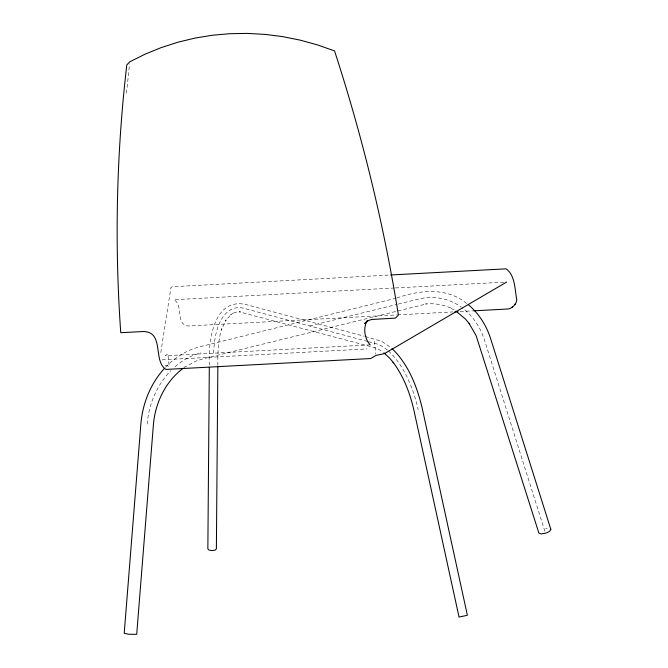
<?xml version="1.0" encoding="UTF-8"?>
<svg xmlns="http://www.w3.org/2000/svg" width="668" height="668" viewBox="0 0 668 668"><rect width="100%" height="100%" fill="white"/><g stroke="black" fill="none" stroke-linecap="round" stroke-linejoin="round"><path stroke-width="0.5" stroke-dasharray="3.34 2.5" d="M209.326 365.271C208.09 343.168 212.75 297.644 245.465 304.433L364.252 336.221M217.851 365.446C217.818 353.105 217.885 340.488 221.843 328.656L221.626 329.399L226.101 319.914L225.575 320.632L231.42 314.227L230.644 314.795L233.984 312.841L233.057 313.167L236.631 312.065L240.396 311.822L239.42 311.873L374.013 347.477L378.105 348.997L383.081 352.17M126.486 93.244L129.559 63.819M160.796 352.587L170.924 287.616L172.119 286.739L389.653 275.032M165.522 367.258C174.724 357.622 186.43 350.266 199.365 346.884L395.798 298.262M185.019 366.899L184.426 367.275L196.459 360.887L202.913 358.85L426.476 303.948L425.574 303.998C434.016 303.122 442.625 304.441 450.391 307.881L449.539 307.522L455.184 310.562M396.8 298.011C419.496 289.97 446.967 287.065 466.748 303.522M309.793 325.967L397.318 304.307M398.32 304.057L418.444 299.072A74.315 61.414 -77.4 0 1 461.154 307.038M545.681 528.897L547.192 528.639M394.396 288L173.947 299.723C183.767 305.126 175.2 324.581 188.142 326.001L396.575 314.92M395.431 287.941L505.651 282.08M397.619 314.862L452.854 311.923M460.143 311.538L472.652 310.87M370.156 344.863L165.388 355.752L167.852 353.815L169.238 366.64L167.067 365.663L163.585 365.396M162.157 359.835L366.924 348.946M365.246 336.488L381.612 341.323L390.546 347.251M367.642 341.448L243.962 308.357A74.315 35.179 77 0 0 213.668 354.933M368.636 341.715L375.625 343.586A74.315 35.179 77 0 1 387.707 350.349M544.863 531.235L484.651 340.521A74.315 61.414 -77.4 0 0 461.972 307.631M374.347 341.231L375.742 354.057M388.417 350.959A74.315 35.179 77 0 1 418.151 409.643M147.16 424.055A74.315 61.414 -77.4 0 1 170.866 370.682M175.133 366.674A74.315 61.414 -77.4 0 1 201.135 352.863"/><path stroke-width="1" d="M209.309 367.358L207.857 548.904L209.034 550.098L212.023 550.607L215.063 550.14L216.382 548.971L217.843 366.49M468.301 304.641C478.822 313.476 486.396 325.458 490.579 338.492L550.833 529.348L549.622 531.26A6.095 1.971 -17.5 0 1 545.622 533.156L541.18 533.932L538.892 533.131L476.134 335.62L469.136 323.462L469.621 324.055L465.287 318.878L455.935 311.104M473.695 310.82L508.089 308.992C512.364 308.374 516.297 304.274 516.79 299.99C514.769 289.72 515.379 275.492 506.119 268.837L390.696 274.974M164.236 368.636C150.609 383.624 142.668 403.322 140.923 423.428L124.206 633.339L129.108 634.299L136.706 634.299L153.406 424.689C155.235 402.887 165.572 381.261 183.408 368.143M511.838 307.455L512.406 306.871M514.803 304.366L515.379 303.781M506.695 282.03L384.526 353.589L375.875 355.459L370.732 358.532L165.965 369.421C152.58 361.004 164.804 331.411 142.91 331.537L120.758 332.714C114.437 243.511 116.416 153.724 126.811 64.896L129.784 61.807L145.265 54.091L161.339 47.553L177.897 42.218L194.872 38.118L212.173 35.27L229.7 33.701L247.369 33.4L265.079 34.385L282.748 36.64L300.274 40.163L317.576 44.931L334.543 50.918C362.615 137.124 384.042 225.5 398.387 315.02L395.423 318.11L371.608 319.488L368.477 320.523L364.628 323.521L367.592 320.44C362.59 327.37 364.678 339.027 370.156 344.863M454.933 311.814L458.064 311.647M383.908 352.804L389.594 358.073L393.536 362.799L393.126 362.265C403.697 376.501 410.094 393.419 413.993 410.611L459.033 617.032L465.262 615.754L467.375 615.211L422.301 408.682C417.166 386.764 408.557 364.427 392.016 348.546M550.44 528.914L550.833 529.348"/></g></svg>
